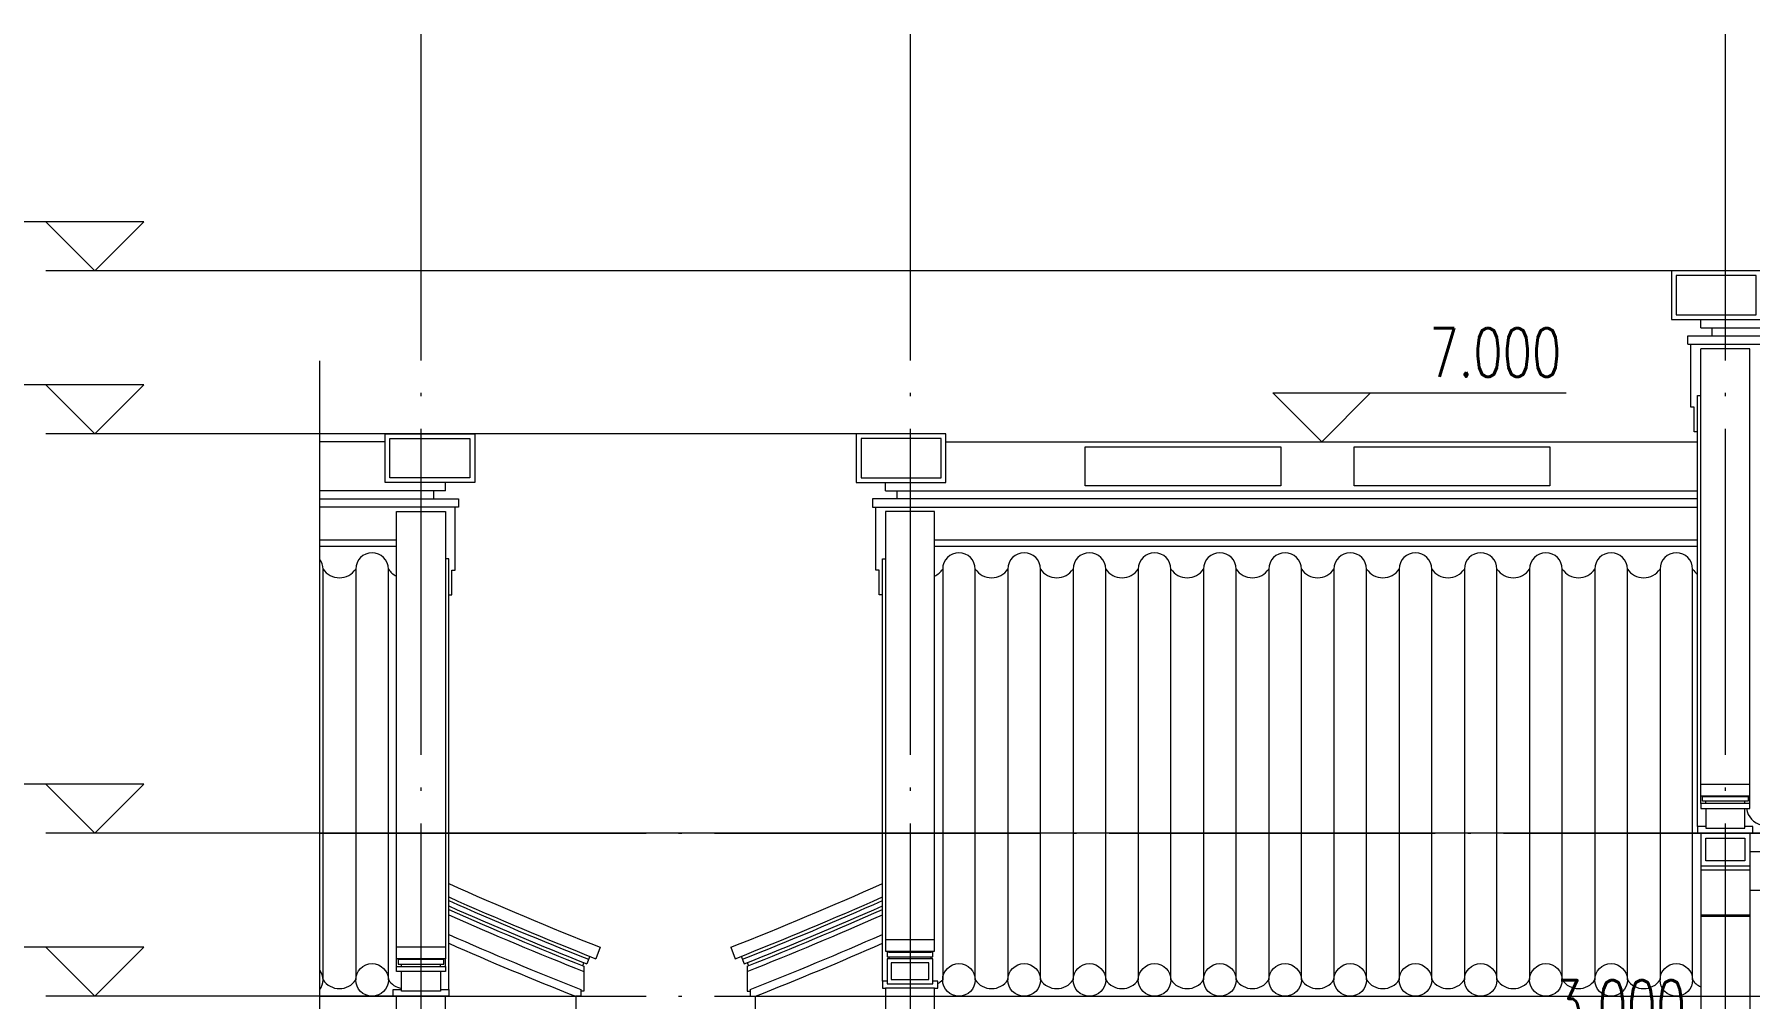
# Model space of a CAD drawing. Extents: x 577108 to 1042908, y 41950 to 81950.
# Drawn here: x 721202 to 731723, y 53880 to 59795 of the extents above; entities that cross this region are included whole.
import ezdxf

# ---------------------------------------------------------------- set-up
doc = ezdxf.new("R2010")
doc.units = 0
doc.header["$LTSCALE"] = 1000
doc.header["$MEASUREMENT"] = 0
doc.linetypes.add('DOTE', pattern=[2.42, 2, -0.2, 0.02, -0.2])
doc.layers.get('0').update_dxf_attribs({"linetype": 'CONTINUOUS', "lineweight": 13})
for name, color, linetype, lineweight in [('DIM_ELEV', 3, 'CONTINUOUS', 15), ('DIM_SYMB', 3, 'CONTINUOUS', 15), ('DOTE', 1, 'DOTE', 0), ('LM-1', 7, 'CONTINUOUS', 18), ('LM-2', 8, 'CONTINUOUS', 18), ('LM-L', 7, 'CONTINUOUS', 15), ('LM-S', 8, 'CONTINUOUS', 5), ('PUB_TEXT', 7, 'CONTINUOUS', 20), ('瓦1', 8, 'CONTINUOUS', 15)]:
    doc.layers.add(name, color=color, linetype=linetype, lineweight=lineweight)
doc.styles.add('_TCH_DIM', font='SIMPLEX', dxfattribs={"bigfont": 'GBCBIG'})

msp = doc.modelspace()

# ---------------------------------------------------------------- linework, layer by layer
for p, q in [((731423.0894, 54895.1748), (731423.0894, 53535.8242)), ((731723.0894, 54895.1748), (731723.0894, 53535.8242)), ((731723.0894, 54383.3277), (731423.0894, 54383.3277))]:
    msp.add_line(p, q)
at = {"layer": 'DIM_ELEV'}
for p, q in [((721873.0894, 58645.1748), (720073.0894, 58645.1748)), ((721573.0894, 58345.1748), (721273.0894, 58645.1748)), ((721573.0894, 58345.1748), (721873.0894, 58645.1748)), ((731243.0894, 58345.1748), (721273.0894, 58345.1748)), ((721873.0894, 57645.1748), (720073.0894, 57645.1748)), ((721573.0894, 57345.1748), (721273.0894, 57645.1748)), ((721573.0894, 57345.1748), (721873.0894, 57645.1748)), ((729098.0894, 57295.1748), (728798.0894, 57595.1748)), ((728798.0894, 57595.1748), (730598.0894, 57595.1748)), ((729098.0894, 57295.1748), (729398.0894, 57595.1748)), ((726393.0894, 57345.1748), (721273.0894, 57345.1748)), ((721873.0894, 55195.1748), (720073.0894, 55195.1748)), ((721573.0894, 54895.1748), (721273.0894, 55195.1748)), ((721573.0894, 54895.1748), (721873.0894, 55195.1748)), ((731723.0894, 54895.1748), (721273.0894, 54895.1748)), ((721873.0894, 54195.1748), (720073.0894, 54195.1748)), ((721573.0894, 53895.1748), (721273.0894, 54195.1748)), ((721573.0894, 53895.1748), (721873.0894, 54195.1748)), ((722953.4475, 53895.1748), (721273.0894, 53895.1748))]:
    msp.add_line(p, q, dxfattribs=at)
at = {"layer": 'DIM_SYMB'}
msp.add_lwpolyline([(722953.4475, 48795.1748), (722953.4475, 53180.9453), (722743.4475, 53257.3791), (723163.4475, 53331.4364), (722953.4475, 53405.9453), (722953.4475, 57791.7159)], dxfattribs=at)
at = {"layer": 'DOTE'}
for p, q in [((723573.0894, 59795.1748), (723573.0894, 48795.1748)), ((726573.0894, 59795.1748), (726573.0894, 48795.1748)), ((731573.0894, 59795.1748), (731573.0894, 48795.1748)), ((722953.4475, 54895.1748), (758073.0894, 54895.1748)), ((722953.4475, 53895.1748), (758073.0894, 53895.1748))]:
    msp.add_line(p, q, dxfattribs=at)
at = {"layer": 'LM-1'}
for p, q in [((726443.0894, 54171.0737), (726703.0894, 54171.0737)), ((726443.0894, 54164.8192), (726703.0894, 54164.8192)), ((726443.0894, 54136.7782), (726703.0894, 54136.7782)), ((726703.0894, 54124.0928), (726443.0894, 54124.0928)), ((723423.0894, 53895.1748), (722953.4475, 53895.1748)), ((726723.0894, 53945.1748), (726423.0894, 53945.1748)), ((726723.0894, 53895.1748), (731423.0894, 53895.1748))]:
    msp.add_line(p, q, dxfattribs=at)
msp.add_lwpolyline([(726443.0894, 54124.0928), (726433.0894, 54124.0928), (726433.0894, 53971.9907), (726713.0894, 53971.9907), (726713.0894, 54124.0928), (726703.0894, 54124.0928), (726703.0894, 54136.7782), (726713.0894, 54136.7782), (726713.0894, 54164.8192), (726703.0894, 54164.8192), (726703.0894, 54171.0737), (726723.0894, 54171.0737), (726723.0894, 54241.2186), (726423.0894, 54241.2186), (726423.0894, 54171.0737), (726443.0894, 54171.0737), (726443.0894, 54164.8192), (726433.0894, 54164.8192), (726433.0894, 54136.7782), (726443.0894, 54136.7782)], close=True, dxfattribs=at)
for points in [[(726433.0894, 53987.2639), (726403.0894, 53987.2639), (726403.0894, 53945.1748), (726423.0894, 53945.1748), (726423.0894, 49145.1748)], [(726723.0894, 49145.1748), (726723.0894, 53945.1748), (726743.0894, 53945.1748), (726743.0894, 53987.2639), (726713.0894, 53987.2639)]]:
    msp.add_lwpolyline(points, dxfattribs=at)
at = {"layer": 'LM-2', "color": 8}
msp.add_lwpolyline([(726458.0894, 53996.9907), (726688.0894, 53996.9907), (726688.0894, 54099.0928), (726458.0894, 54099.0928)], close=True, dxfattribs=at)
at = {"layer": 'LM-L'}
for p, q in [((731423.0894, 57995.1748), (731423.0894, 58045.1748)), ((731423.0894, 57995.1748), (744223.0894, 57995.1748)), ((731493.0894, 57945.1748), (731493.0894, 57995.1748)), ((731343.0894, 57945.1748), (744303.0894, 57945.1748)), ((731343.0894, 57895.1748), (731343.0894, 57945.1748)), ((731343.0894, 57895.1748), (744303.0894, 57895.1748)), ((731363.0894, 57507.4256), (731363.0894, 57895.1748)), ((731723.0894, 57865.0905), (731423.0894, 57865.0905)), ((731423.0894, 55124.972), (731423.0894, 57865.0905)), ((731723.0894, 55124.972), (731723.0894, 57865.0905)), ((731403.0894, 57578.7848), (731423.0894, 57578.7848)), ((731403.0894, 54935.8242), (731403.0894, 57578.7848)), ((731383.0894, 57507.4256), (731363.0894, 57507.4256)), ((731383.0894, 57357.4256), (731383.0894, 57507.4256)), ((731403.0894, 57357.4256), (731383.0894, 57357.4256)), ((723353.0894, 57295.1748), (722953.4475, 57295.1748)), ((726793.0894, 57295.1748), (731403.0894, 57295.1748)), ((723723.0894, 56995.1748), (723723.0894, 57045.1748)), ((726423.0894, 56995.1748), (726423.0894, 57045.1748)), ((723723.0894, 56995.1748), (722953.4475, 56995.1748)), ((723653.0894, 56945.1748), (723653.0894, 56995.1748)), ((726423.0894, 56995.1748), (731403.0894, 56995.1748)), ((726493.0894, 56945.1748), (726493.0894, 56995.1748)), ((723423.0894, 54124.972), (723423.0894, 56868.3401)), ((723423.0894, 56868.3401), (723723.0894, 56868.3401)), ((723723.0894, 56868.3401), (723723.0894, 54124.972)), ((723783.0894, 56507.4256), (723783.0894, 56895.1748)), ((726363.0894, 56507.4256), (726363.0894, 56895.1748)), ((726723.0894, 56868.3401), (726423.0894, 56868.3401)), ((726423.0894, 56868.3401), (726423.0894, 54241.2186)), ((726723.0894, 54241.2186), (726723.0894, 56868.3401)), ((722953.4475, 56695.1748), (723423.0894, 56695.1748)), ((722953.4475, 56655.1748), (723423.0894, 56655.1748)), ((726723.0894, 56695.1748), (731403.0894, 56695.1748)), ((726723.0894, 56655.1748), (731403.0894, 56655.1748)), ((723743.0894, 56578.7848), (723723.0894, 56578.7848)), ((723743.0894, 53935.8242), (723743.0894, 56578.7848)), ((723763.0894, 56357.4256), (723763.0894, 56507.4256)), ((723763.0894, 56507.4256), (723783.0894, 56507.4256)), ((726383.0894, 56507.4256), (726363.0894, 56507.4256)), ((726383.0894, 56357.4256), (726383.0894, 56507.4256)), ((726403.0894, 53987.2639), (726403.0894, 56578.7848)), ((726403.0894, 56578.7848), (726423.0894, 56578.7848)), ((723743.0894, 56357.4256), (723763.0894, 56357.4256)), ((726403.0894, 56357.4256), (726383.0894, 56357.4256)), ((731423.0894, 55195.1748), (731723.0894, 55195.1748)), ((731423.0894, 55124.972), (731723.0894, 55124.972)), ((743923.0894, 54895.1748), (731723.0894, 54895.1748)), ((731723.0894, 54782.6142), (743923.0894, 54782.6142)), ((731423.0894, 54695.1748), (731723.0894, 54695.1748)), ((731723.0894, 54545.1748), (743923.0894, 54545.1748)), ((723723.0894, 54195.1748), (723423.0894, 54195.1748)), ((724673.0894, 54195.1748), (724645.6507, 54125.3742)), ((725473.0894, 54195.1748), (725500.528, 54125.3742)), ((723723.0894, 54124.972), (723423.0894, 54124.972)), ((723433.0894, 54120.3422), (723433.0894, 54124.972)), ((723713.0894, 54120.3422), (723713.0894, 54124.972)), ((724571.5653, 54100.8616), (724564.197, 54082.2684)), ((724608.5228, 54140.0086), (724590.1448, 54093.5087)), ((725537.6559, 54140.0086), (725556.0339, 54093.5087)), ((725574.6134, 54100.8616), (725581.9817, 54082.2684)), ((724573.0894, 54078.7467), (724573.0894, 53925.1748)), ((725573.0894, 54078.7467), (725573.0894, 53925.1748)), ((723423.0894, 49995.1748), (723423.0894, 53895.1748)), ((723723.0894, 49995.1748), (723723.0894, 53895.1748)), ((724553.0894, 53895.1748), (724520.6378, 53895.1748)), ((724553.0894, 53936.1243), (724553.0894, 53895.1748)), ((724573.0894, 53925.1748), (724553.0894, 53925.1748)), ((725573.0894, 53925.1748), (725593.0894, 53925.1748)), ((725593.0894, 53936.1243), (725593.0894, 53895.1748)), ((725593.0894, 53895.1748), (725625.5409, 53895.1748))]:
    msp.add_line(p, q, dxfattribs=at)
for points in [[(731793.0894, 58345.1748), (731243.0894, 58345.1748), (731243.0894, 58045.1748), (731793.0894, 58045.1748)], [(723353.0894, 57345.1748), (723903.0894, 57345.1748), (723903.0894, 57045.1748), (723353.0894, 57045.1748)], [(726793.0894, 57345.1748), (726243.0894, 57345.1748), (726243.0894, 57045.1748), (726793.0894, 57045.1748)], [(731433.0894, 55120.3422), (731713.0894, 55120.3422), (731713.0894, 55092.2805), (731433.0894, 55092.2805)], [(723713.0894, 54120.3422), (723433.0894, 54120.3422), (723433.0894, 54092.2805), (723713.0894, 54092.2805)]]:
    msp.add_lwpolyline(points, close=True, dxfattribs=at)
for points in [[(722953.4475, 56945.1748), (723803.0894, 56945.1748), (723803.0894, 56895.1748), (722953.4475, 56895.1748)], [(731403.0894, 56945.1748), (726343.0894, 56945.1748), (726343.0894, 56895.1748), (731403.0894, 56895.1748)], [(731723.0894, 55077.9284), (731423.0894, 55077.9284), (731423.0894, 55045.8525), (731453.0894, 55045.8525), (731453.0894, 54925.1748), (731693.0894, 54925.1748), (731693.0894, 55045.8525), (731723.0894, 55045.8525), (731723.0894, 55077.9284)], [(731453.0894, 54935.8242), (731403.0894, 54935.8242), (731403.0894, 54895.1748), (731743.0894, 54895.1748), (731743.0894, 54935.8242), (731693.0894, 54935.8242)], [(723423.0894, 54077.9284), (723723.0894, 54077.9284), (723723.0894, 54045.8525), (723693.0894, 54045.8525), (723693.0894, 53925.1748), (723453.0894, 53925.1748), (723453.0894, 54045.8525), (723423.0894, 54045.8525), (723423.0894, 54077.9284)], [(723693.0894, 53935.8242), (723743.0894, 53935.8242), (723743.0894, 53895.1748), (723403.0894, 53895.1748), (723403.0894, 53935.8242), (723453.0894, 53935.8242)], [(724523.0894, 53895.1748), (724523.0894, 53895.1748), (724523.0894, 53695.1748), (724473.0894, 53695.1748), (724473.0894, 53670.1748), (724359.0023, 53585.3621), (724273.0894, 53395.1748), (724223.0894, 53395.1748), (724223.0894, 53345.1748), (724173.0894, 53345.1748), (723993.0894, 52895.1748), (723993.0894, 52745.1748), (723923.0894, 52745.1748), (723923.0894, 51745.1748)], [(725623.0894, 53895.1748), (725623.0894, 53895.1748), (725623.0894, 53695.1748), (725673.0894, 53695.1748), (725673.0894, 53670.1748), (725787.1764, 53585.3621), (725873.0894, 53395.1748), (725923.0894, 53395.1748), (725923.0894, 53345.1748), (725973.0894, 53345.1748), (726153.0894, 52895.1748), (726153.0894, 52745.1748), (726223.0894, 52745.1748), (726223.0894, 51745.1748)]]:
    msp.add_lwpolyline(points, dxfattribs=at)
for centre, radius, start, end in [((732579.2099, 74307.4159), 21610.3906, 245.86531646, 248.54021392), ((732579.2099, 74307.4159), 21685.3906, 245.95407107, 248.54021392), ((717566.9688, 74307.4159), 21610.3906, 291.45978608, 294.13468354), ((717566.9688, 74307.4159), 21685.3906, 291.45978608, 294.04592892), ((732579.2099, 74307.4159), 21705.3906, 245.97762507, 248.43477148), ((732579.2099, 74307.4159), 21735.3906, 246.01286673, 248.43477148), ((732579.2099, 74307.4159), 21755.3906, 246.03630184, 248.40728769), ((717566.9688, 74307.4159), 21705.3906, 291.56522852, 294.02237493), ((717566.9688, 74307.4159), 21735.3906, 291.56522852, 293.98713327), ((717566.9688, 74307.4159), 21755.3906, 291.59271231, 293.96369817), ((732579.2099, 74307.4159), 21785.3906, 246.07136585, 248.43851154), ((717566.9688, 74307.4159), 21785.3906, 291.56148846, 293.92863415), ((732579.2099, 74307.4159), 21895.3906, 246.19903149, 248.49596961), ((732579.2099, 74307.4159), 21945.3906, 246.25659714, 248.45633212), ((717566.9688, 74307.4159), 21895.3906, 291.50403039, 293.80096852), ((717566.9688, 74307.4159), 21945.3906, 291.54366788, 293.74340287)]:
    msp.add_arc(centre, radius, start, end, dxfattribs=at)
at = {"layer": 'LM-S'}
for p, q in [((731423.0894, 55077.9284), (731423.0894, 55124.972)), ((731433.0894, 55120.3422), (731433.0894, 55124.972)), ((731453.0894, 55120.3422), (731453.0894, 55124.972)), ((731453.0894, 55077.9284), (731453.0894, 55092.2805)), ((731453.0894, 55045.8525), (731693.0894, 55045.8525)), ((731693.0894, 55120.3422), (731693.0894, 55124.972)), ((731693.0894, 55077.9284), (731693.0894, 55092.2805)), ((731713.0894, 55120.3422), (731713.0894, 55124.972)), ((731723.0894, 55077.9284), (731723.0894, 55124.972)), ((731423.0894, 54670.1748), (731723.0894, 54670.1748)), ((731423.0894, 54395.1748), (731723.0894, 54395.1748)), ((723423.0894, 54077.9284), (723423.0894, 54124.972)), ((723453.0894, 54120.3422), (723453.0894, 54124.972)), ((723453.0894, 54077.9284), (723453.0894, 54092.2805)), ((723693.0894, 54120.3422), (723693.0894, 54124.972)), ((723693.0894, 54077.9284), (723693.0894, 54092.2805)), ((723723.0894, 54077.9284), (723723.0894, 54124.972)), ((723693.0894, 54045.8525), (723453.0894, 54045.8525))]:
    msp.add_line(p, q, dxfattribs=at)
for points in [[(731763.0894, 58315.1748), (731273.0894, 58315.1748), (731273.0894, 58075.1748), (731763.0894, 58075.1748)], [(723383.0894, 57315.1748), (723873.0894, 57315.1748), (723873.0894, 57075.1748), (723383.0894, 57075.1748)], [(726763.0894, 57315.1748), (726273.0894, 57315.1748), (726273.0894, 57075.1748), (726763.0894, 57075.1748)], [(727648.0894, 57265.1748), (728848.0894, 57265.1748), (728848.0894, 57025.1748), (727648.0894, 57025.1748)], [(729298.0894, 57265.1748), (730498.0894, 57265.1748), (730498.0894, 57025.1748), (729298.0894, 57025.1748)], [(731453.0894, 54864.5911), (731693.0894, 54864.5911), (731693.0894, 54724.5911), (731453.0894, 54724.5911)]]:
    msp.add_lwpolyline(points, close=True, dxfattribs=at)
at = {"layer": '瓦1'}
for points in [[(723373.0894, 53995.1748), (723373.0894, 56515.2471, 1), (723173.0894, 56515.2471), (723173.0894, 53995.1748)], [(726973.0894, 53995.1748), (726973.0894, 56515.2471, 1), (726773.0894, 56515.2471), (726773.0894, 53995.1748)], [(727373.0894, 53995.1748), (727373.0894, 56515.2471, 1), (727173.0894, 56515.2471), (727173.0894, 53995.1748)], [(727773.0894, 53995.1748), (727773.0894, 56515.2471, 1), (727573.0894, 56515.2471), (727573.0894, 53995.1748)], [(728173.0894, 53995.1748), (728173.0894, 56515.2471, 1), (727973.0894, 56515.2471), (727973.0894, 53995.1748)], [(728573.0894, 53995.1748), (728573.0894, 56515.2471, 1), (728373.0894, 56515.2471), (728373.0894, 53995.1748)], [(728973.0894, 53995.1748), (728973.0894, 56515.2471, 1), (728773.0894, 56515.2471), (728773.0894, 53995.1748)], [(729373.0894, 53995.1748), (729373.0894, 56515.2471, 1), (729173.0894, 56515.2471), (729173.0894, 53995.1748)], [(729773.0894, 53995.1748), (729773.0894, 56515.2471, 1), (729573.0894, 56515.2471), (729573.0894, 53995.1748)], [(730173.0894, 53995.1748), (730173.0894, 56515.2471, 1), (729973.0894, 56515.2471), (729973.0894, 53995.1748)], [(730573.0894, 53995.1748), (730573.0894, 56515.2471, 1), (730373.0894, 56515.2471), (730373.0894, 53995.1748)], [(730973.0894, 53995.1748), (730973.0894, 56515.2471, 1), (730773.0894, 56515.2471), (730773.0894, 53995.1748)], [(731373.0894, 53995.1748), (731373.0894, 56515.2471, 1), (731173.0894, 56515.2471), (731173.0894, 53995.1748)], [(722973.0894, 53995.1748), (722973.0894, 56515.2471, 0.1607404344), (722953.4475, 56574.7667, 0.1607404344)]]:
    msp.add_lwpolyline(points, format="xyb", dxfattribs=at)
for centre in [(723273.0894, 53995.1748), (726873.0894, 53995.1748), (727273.0894, 53995.1748), (727673.0894, 53995.1748), (728073.0894, 53995.1748), (728473.0894, 53995.1748), (728873.0894, 53995.1748), (729273.0894, 53995.1748), (729673.0894, 53995.1748), (730073.0894, 53995.1748), (730473.0894, 53995.1748), (730873.0894, 53995.1748), (731273.0894, 53995.1748)]:
    msp.add_circle(centre, 100, dxfattribs=at)
for centre, radius, start, end in [((723073.0894, 56581.5796), 120, 213.55730978, 326.44269022), ((723473.0894, 56581.5796), 120, 213.55730978, 245.37568168), ((726673.0894, 56581.5796), 120, 294.62431831, 326.44269022), ((727073.0894, 56581.5796), 120, 213.55730978, 326.44269022), ((727473.0894, 56581.5796), 120, 213.55730978, 326.44269022), ((727873.0894, 56581.5796), 120, 213.55730978, 326.44269022), ((728273.0894, 56581.5796), 120, 213.55730978, 326.44269022), ((728673.0894, 56581.5796), 120, 213.55730978, 326.44269022), ((729073.0894, 56581.5796), 120, 213.55730978, 326.44269022), ((729473.0894, 56581.5796), 120, 213.55730978, 326.44269022), ((729873.0894, 56581.5796), 120, 213.55730978, 326.44269022), ((730273.0894, 56581.5796), 120, 213.55730978, 326.44269022), ((730673.0894, 56581.5796), 120, 213.55730978, 326.44269022), ((731073.0894, 56581.5796), 120, 213.55730978, 326.44269022), ((731473.0894, 56581.5796), 120, 213.55730978, 234.31466528), ((731823.0894, 55061.5073), 120, 187.49599318, 326.44269022), ((722873.0894, 53995.1748), 100, 323.47345215, 36.52654785), ((723073.0894, 54061.5073), 120, 213.55730978, 326.44269022), ((723473.0894, 54061.5073), 120, 213.55730978, 260.40593178), ((726646.4138, 54128.5887), 183.9727, 301.70113071, 313.51592264), ((727073.0894, 54061.5073), 120, 213.55730978, 326.44269022), ((727473.0894, 54061.5073), 120, 213.55730978, 326.44269022), ((727873.0894, 54061.5073), 120, 213.55730978, 326.44269022), ((728273.0894, 54061.5073), 120, 213.55730978, 326.44269022), ((728673.0894, 54061.5073), 120, 213.55730978, 326.44269022), ((729073.0894, 54061.5073), 120, 213.55730978, 326.44269022), ((729473.0894, 54061.5073), 120, 213.55730978, 326.44269022), ((729873.0894, 54061.5073), 120, 213.55730978, 326.44269022), ((730273.0894, 54061.5073), 120, 213.55730978, 326.44269022), ((730673.0894, 54061.5073), 120, 213.55730978, 326.44269022), ((731073.0894, 54061.5073), 120, 213.55730978, 326.44269022), ((731473.0894, 54061.5073), 120, 213.55730978, 245.37568166)]:
    msp.add_arc(centre, radius, start, end, dxfattribs=at)

# ---------------------------------------------------------------- texts
at = {"layer": 'PUB_TEXT', "style": '_TCH_DIM', "width": 0.705882}
for s, p in [('7.000', (729758.0894, 57695.1748)), ('3.000', (730521.3976, 53695.1748))]:
    msp.add_text(s, height=297.5, dxfattribs=at).set_placement(p)

doc.saveas('drawing.dxf')
